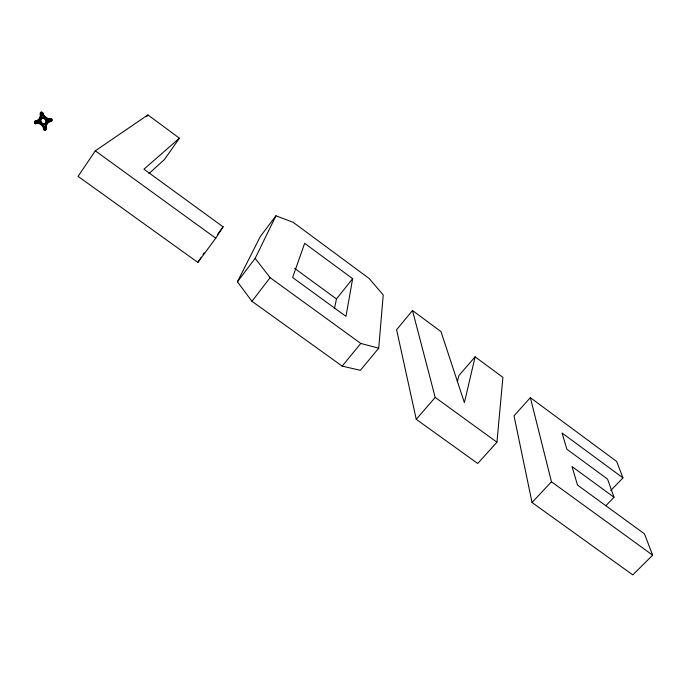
<?xml version="1.0" encoding="UTF-8"?>
<svg xmlns="http://www.w3.org/2000/svg" width="687" height="687" viewBox="0 0 687 687"><rect width="100%" height="100%" fill="white"/><g stroke="black" fill="none" stroke-linecap="round" stroke-linejoin="round"><path stroke-width="1.03" d="M44.973 127.086C43.178 130.083 47.008 128.143 44.071 127.49C42.731 130.144 47.12 129.783 45.497 127.456M40.808 113.656C42.551 111.483 42.01 117.383 40.808 113.656L42.268 113.089M43.745 124.081L44.174 124.089M44.166 123.866L44.535 124.158L44.174 123.849M46.493 120.663L46.038 120.577L46.69 120.663A1.211 1.091 48.5 0 0 48.554 121.393A1.211 1.091 48.5 0 0 48.081 119.401A1.211 1.091 48.5 0 0 46.656 120.629L46.45 120.423M37.33 122.561C32.16 120.964 37.63 125.292 37.519 121.479M378.717 348.189L383.226 294.955L369.185 278.51L293.203 222.339L275.951 215.778L260.356 236.465L237.41 281.782L251.966 301.292L342.195 366.119L360.383 370.336L378.717 348.189L360.795 343.44L270.12 277.66L255.16 258.355L275.951 215.778M475.112 356.819L464.395 402.659L440.968 331.572L412.501 310.524L396.597 329.708L416.253 419.328L477.731 463.493L496.941 442.213L502.893 377.352L475.112 356.819L458.976 375.445L457.319 381.594M352.646 278.682L345.973 316.372L292.619 277.505L304.659 243.327L352.646 278.682L336.475 298.939L334.492 308.317M39.133 119.718L39.485 120.311L40.25 120.01L41.641 117.863L41.289 117.271L39.133 119.718L40.945 117.357M39.554 119.504L40.25 120.01M39.829 120.225L41.22 118.07L40.593 117.52M45.153 124.072L45.505 124.665L46.261 124.356C47.489 124.055 48.425 120.714 46.544 121.925L45.153 124.072L46.965 121.711M45.565 123.858L46.261 124.356M45.84 124.579L47.24 122.432L46.544 121.925M43.101 117.82L42.251 117.889L43.092 117.838M51.516 119.495C51.465 121.651 52.787 118.894 51.01 118.611A6.793 6.114 49.2 0 1 42.938 112.754L41.598 112.299L42.517 112.96A6.801 6.123 49.2 0 0 50.598 118.817L51.929 119.28M43.556 129.62L44.895 130.058L43.556 129.62A5.754 5.161 47.7 0 0 40.954 124.51A5.754 5.161 47.7 0 0 35.492 123.797L34.582 123.128L34.917 121.281A7.145 6.398 48.9 0 0 40.086 113.303L40.653 112.428L42.019 112.101M34.582 123.128L35.097 122.432M41.083 112.221L40.516 113.097A7.136 6.389 48.9 0 1 35.355 121.067L34.376 122.174M215.735 238.209L223.112 226.856L143.952 169.182L179.401 138.207L147.903 114.918L95.304 150.839L78.078 176.361L197.856 262.417L215.735 238.209L95.304 150.839M44.483 130.272L46.003 129.242A7.042 6.346 47.9 0 1 51.173 121.333L51.74 120.457M45.411 130.152L46.424 129.019A7.033 6.338 47.9 0 1 51.585 121.118L52.152 120.251M197.856 262.417L201.274 257.204M202.983 254.602L204.125 252.868M146.726 116.653L147.903 114.918M179.401 138.207L164.476 159.504L148.899 173.639M217.556 234.379L223.112 226.856M237.41 281.782L255.16 258.355M251.966 301.292L270.12 277.66M342.195 366.119L360.795 343.44M40.413 122.595L40.421 123.196L43.187 124.716M416.253 419.328L435.197 397.421L412.501 310.524M610.786 490.501L622.963 477.869L616.651 461.458L530.364 397.661L514.022 415.807L532.03 502.506L632.804 574.907L652.65 555.173L644.466 533.859L577.509 485.074L572.013 466.55L614.023 497.276L605.951 505.615M41.598 112.307L40.653 112.428M44.895 130.049L45.831 129.929M532.03 502.506L551.472 481.776L530.364 397.661M51.181 120.414L49.292 120.569A1.211 1.082 48.5 0 0 47.91 119.117A1.211 1.082 48.5 0 0 47.257 120.843A1.211 1.082 48.5 0 0 49.155 120.964M50.606 120.74C51.989 119.804 48.537 118.825 49.292 120.569M44.131 128.984L44.578 128.83M42.276 125.06C45.351 123.54 34.779 121.204 42.276 125.06L42.697 124.836M42.697 124.407L43.118 124.184L40.421 122.758M49.782 120.869L51.027 120.534M50.383 119.538L51.327 119.89M49.516 119.632L50.726 119.315M45.96 119.392C49.06 118.164 38.429 115.279 45.96 119.392L46.862 118.611L44.337 116.833M35.492 123.797L35.93 123.574A5.745 5.152 47.7 0 1 37.253 123.205M37.51 121.599C35.836 120.869 37.879 122.114 36.9 122.775M43.676 117.743L46.373 119.186M34.917 121.281L35.355 121.067M41.005 114.48L41.237 113.449M49.928 119.418L49.584 120.088L50.194 120.654M42.276 114.652L41.46 114.343M35.432 121.814L36.978 121.359M35.011 122.913L35.93 123.574M435.197 397.421L496.941 442.213M551.472 481.776L652.65 555.173M294.663 268.394L336.475 298.939M622.963 477.869L562.052 432.99L566.869 449.221L607.566 479.105L614.023 497.276M40.318 121.316C39.357 122.028 41.572 120.637 40.378 121.419M38.807 120.414A1.211 1.082 48.3 0 0 38.103 122.054L38.163 122.14M41.503 116.601L41.589 116.73A1.211 1.091 48.8 0 0 43.427 116.927A1.211 1.091 48.8 0 0 42.826 115.081M38.189 123.162A5.745 5.152 47.7 0 1 42.139 124.948M42.482 125.317A5.745 5.152 47.7 0 1 43.075 126.133M43.324 126.563A5.745 5.152 47.7 0 1 43.702 127.481M39.537 120.56A1.211 1.082 48.3 0 1 39.94 122.406A1.211 1.082 48.3 0 1 38.103 122.054M41.555 116.687A1.211 1.091 48.8 0 1 42.233 115.004M46.046 119.796A2.928 2.636 48.4 0 1 43.779 123.66A2.928 2.636 48.4 0 1 41.031 119.564A2.928 2.636 48.4 0 1 45.617 119.16M40.481 121.453L40.439 121.41A2.937 2.636 48.4 0 1 43.977 118.482A2.937 2.636 48.4 0 1 45.093 123.308A2.937 2.636 48.4 0 1 40.49 121.436M40.971 116.515A1.211 1.091 48.8 0 0 42.877 117.279A1.211 1.091 48.8 0 0 42.405 115.287A1.211 1.091 48.8 0 0 40.971 116.515M37.545 121.925A1.211 1.082 48.3 0 0 39.442 122.69A1.211 1.082 48.3 0 0 38.97 120.706A1.211 1.082 48.3 0 0 37.545 121.925M43.109 125.953A1.202 1.082 48 0 0 44.998 126.709A1.202 1.082 48 0 0 44.535 124.725A1.202 1.082 48 0 0 43.109 125.953M43.53 125.73A1.202 1.082 48 0 0 45.419 126.485A1.202 1.082 48 0 0 44.947 124.51A1.202 1.082 48 0 0 43.53 125.73"/></g></svg>
